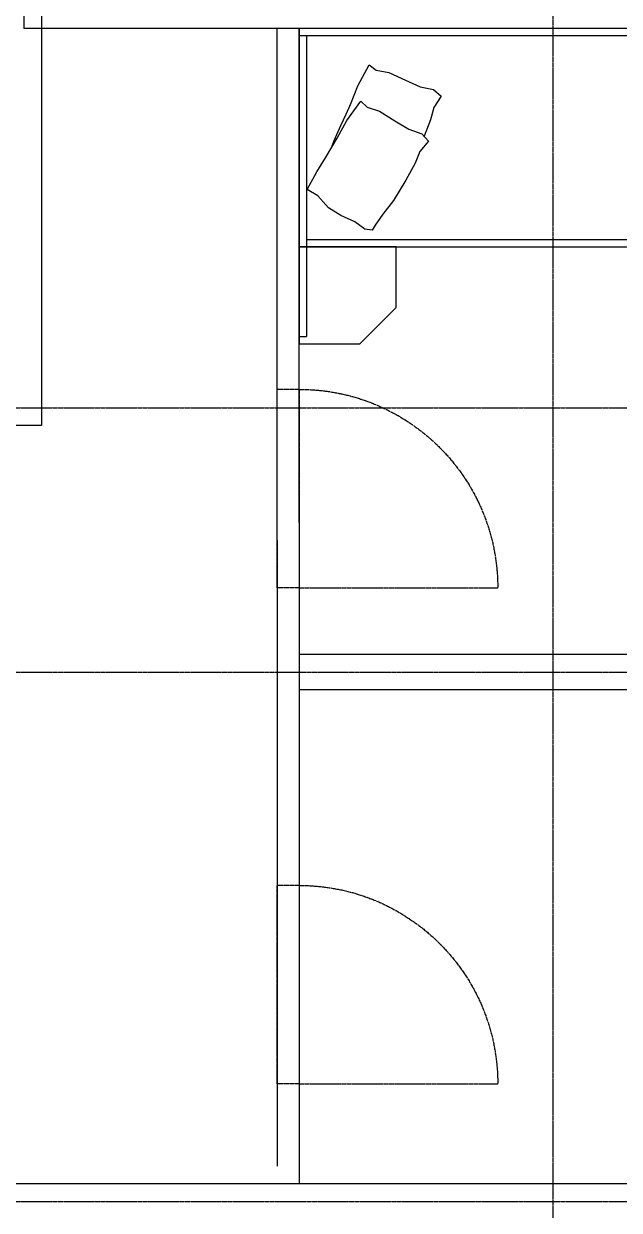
# Model space of a CAD drawing. Header units: millimetres. Extents: x -10810 to 173005, y -5940 to 37270.
# Drawn here: x 22257 to 24958, y 23657 to 29038 of the extents above; entities that cross this region are included whole.
import ezdxf

# ---------------------------------------------------------------- set-up
doc = ezdxf.new("R2010")
doc.units = ezdxf.units.MM
doc.linetypes.add('Штрих-пунктир', pattern=[24, 20, -1.5, 1, -1.5])
for name, color, linetype in [('Двери', 100, 'Continuous'), ('Мебель', 130, 'Continuous'), ('Оси 2', 240, 'Continuous'), ('Стены', 40, 'Continuous')]:
    doc.layers.add(name, color=color, linetype=linetype)

# ---------------------------------------------------------------- blocks, each defined once
blk = doc.blocks.new('K7-7')
for p, q in [((900, 400), (900, 0)), ((0, 0), (900, 0)), ((900, 0), (1300, 0))]:
    blk.add_line(p, q)
for points in [[(900, 400), (900, 1800), (800, 1900), (100, 1900), (0, 1800), (0, 0)], [(870, 30), (870, 1787.5), (787.5, 1870), (112.5, 1870), (30, 1787.5), (30, 0)], [(494.3, 131.2), (461.5, 144.2), (400.3, 171.6), (353.5, 192.6), (313.9, 210.4), (236.7, 240.8), (150, 288.4), (171.7, 317.5), (181.9, 369.1), (212.6, 437.4), (240.1, 498.6), (251.9, 553.8), (278.8, 584.9), (326, 555.1), (376, 541.2), (444.4, 514.5)], [(1300, 0), (1300, 250), (1150, 400), (900, 400)], [(30, 30), (1270, 30)]]:
    blk.add_lwpolyline(points)
blk.add_lwpolyline([(464.4, 532.4), (507.5, 497), (555.4, 477.1), (624.8, 439.5), (709.1, 388.2), (765.7, 344.6), (810.8, 312.5), (831, 300.2), (826.8, 270.5), (796.8, 228.8), (770.8, 170.8), (740.1, 120.2), (690.4, 76.6), (663.8, 32.8), (591, 72.5), (533.7, 107.3), (489.9, 134), (452.8, 156.5), (379.9, 196.2), (299.8, 254.2), (324.9, 280.4), (341.5, 330.3), (380.4, 394.3), (415.2, 451.6), (433.8, 504.9)], close=True)
for points in [[(900, 0), (900, 400, 0.414214)], [(1270, 0), (1270, 30, 0.414214)]]:
    blk.add_lwpolyline(points, format="xyb")
blk = doc.blocks.new('A$C69d2e614')
at = {"layer": 'Двери', "linetype": 'Штрих-пунктир'}
for p, q in [((900, 900), (900, 0)), ((900, 900), (1000, 900)), ((1000, 0), (1000, 900)), ((900, 0), (0, 0)), ((900, 0), (1000, 0))]:
    blk.add_line(p, q, dxfattribs=at)
blk.add_arc((900, 0), 900, 90, 180, dxfattribs=at)

msp = doc.modelspace()

# ---------------------------------------------------------------- linework, layer by layer
at = {"layer": 'Оси 2', "linetype": 'Штрих-пунктир'}
for p, q in [((24657.304, 35270), (24657.304, -3940)), ((-8810, 27296.76), (33080, 27296.76)), ((-8810, 26096.76), (33080, 26096.76)), ((-8810, 23696.76), (33080, 23696.76))]:
    msp.add_line(p, q, dxfattribs=at)
at = {"layer": 'Стены', "linetype": 'Continuous'}
for p, q in [((22337.304, 32016.76), (22337.304, 27216.76)), ((22257.304, 29176.76), (22257.304, 29016.76)), ((26377.304, 29016.76), (22257.304, 29016.76)), ((23407.304, 26696.76), (23407.304, 29016.76)), ((23507.304, 26776.76), (23507.304, 29016.76)), ((22337.304, 27216.76), (18137.304, 27216.76)), ((26377.304, 26176.76), (23507.304, 26176.76)), ((23507.304, 26176.76), (23507.304, 26016.76)), ((26377.304, 26016.76), (23507.304, 26016.76)), ((25512.352, 23776.76), (18137.304, 23776.76))]:
    msp.add_line(p, q, dxfattribs=at)
for points in [[(23507.304, 26776.76), (23507.304, 23776.76)], [(23407.304, 26696.76), (23407.304, 23856.76)]]:
    msp.add_lwpolyline(points, dxfattribs=at)

# ---------------------------------------------------------------- block references
at = {"layer": 'Двери', "linetype": 'Штрих-пунктир', "xscale": -1}
for p in [(24407.302, 26480), (24407.302, 24230)]:
    msp.add_blockref('A$C69d2e614', p, dxfattribs=at)
at = {"layer": 'Мебель', "color": 4, "xscale": 1.099999999998545, "yscale": 1.099999999998545, "zscale": 1.099999999998545, "rotation": 270.0000000000001}
msp.add_blockref('K7-7', (23507.304, 29016.76), dxfattribs=at)

doc.saveas('drawing.dxf')
